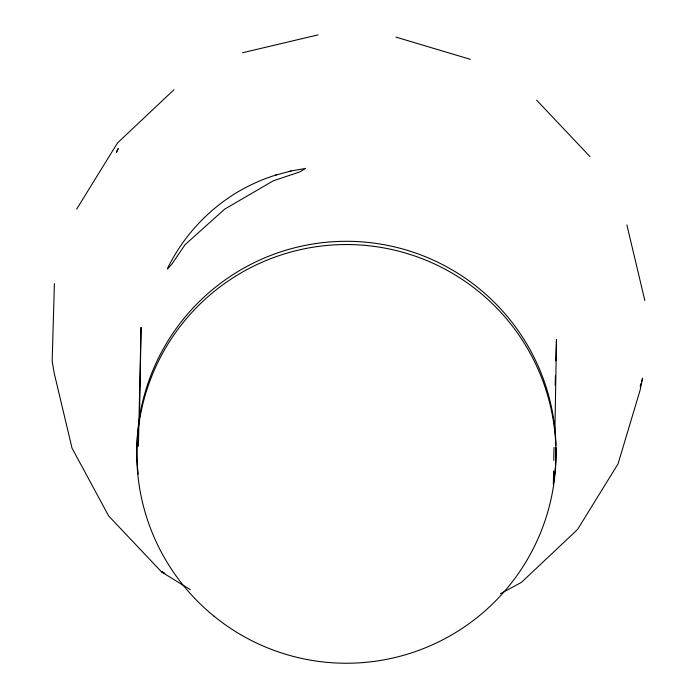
<?xml version="1.0" encoding="UTF-8"?>
<svg xmlns="http://www.w3.org/2000/svg" width="697" height="697" viewBox="0 0 697 697"><rect width="100%" height="100%" fill="white"/><g stroke="black" fill="none" stroke-linecap="round" stroke-linejoin="round"><path stroke-width="1.05" d="M138.389 446.219L141.064 327.355L139.522 417.355M553.584 471.067L553.366 483.945A209.588 209.344 1 0 0 556.006 447.509M553.766 460.334L553.993 447.448M554.943 429.317L556.485 339.326L555.866 360.741M54.401 283.522L52.162 361.159L54.2 373.122L72.026 448.119L108.671 515.963L161.643 572.01L190.333 589.679M555.161 385.38L555.439 375.744M640.125 386.443L641.057 383.341M641.676 381.276L642.599 378.175L640.16 389.998L618.047 463.845L577.552 529.467L521.434 582.378L500.385 593.722M167.733 267.962C182.902 237.146 206.852 210.816 236.161 192.921C248.951 185.254 262.595 179.007 276.892 174.747M76.679 209.1L117.488 142.981L174.032 89.66M167.507 269.042L171.906 264.015L185.175 244.586L224.6 209.196L273.241 180.828L299.571 171.985L305.704 168.386L291.172 170.983L275.298 175.174M289.203 171.514L291.172 170.983M242.469 52.78L318.137 34.85M395.87 37.089L470.379 59.35M164.797 573.483L161.565 571.488L163.987 572.986M536.577 100.107L589.958 156.59M626.882 224.957L644.838 300.529M139.487 381.982L140.48 386.155M138.172 474.091A209.588 209.344 1 0 1 332.033 241.798A209.588 209.344 1 0 1 555.962 445.348M118.133 148.696L116.486 152.207L118.133 148.696M214.066 616.235A209.588 209.344 1 0 0 553.313 487.194A209.588 209.344 1 0 0 271.786 258.256A209.588 209.344 1 0 0 214.066 616.235"/></g></svg>
